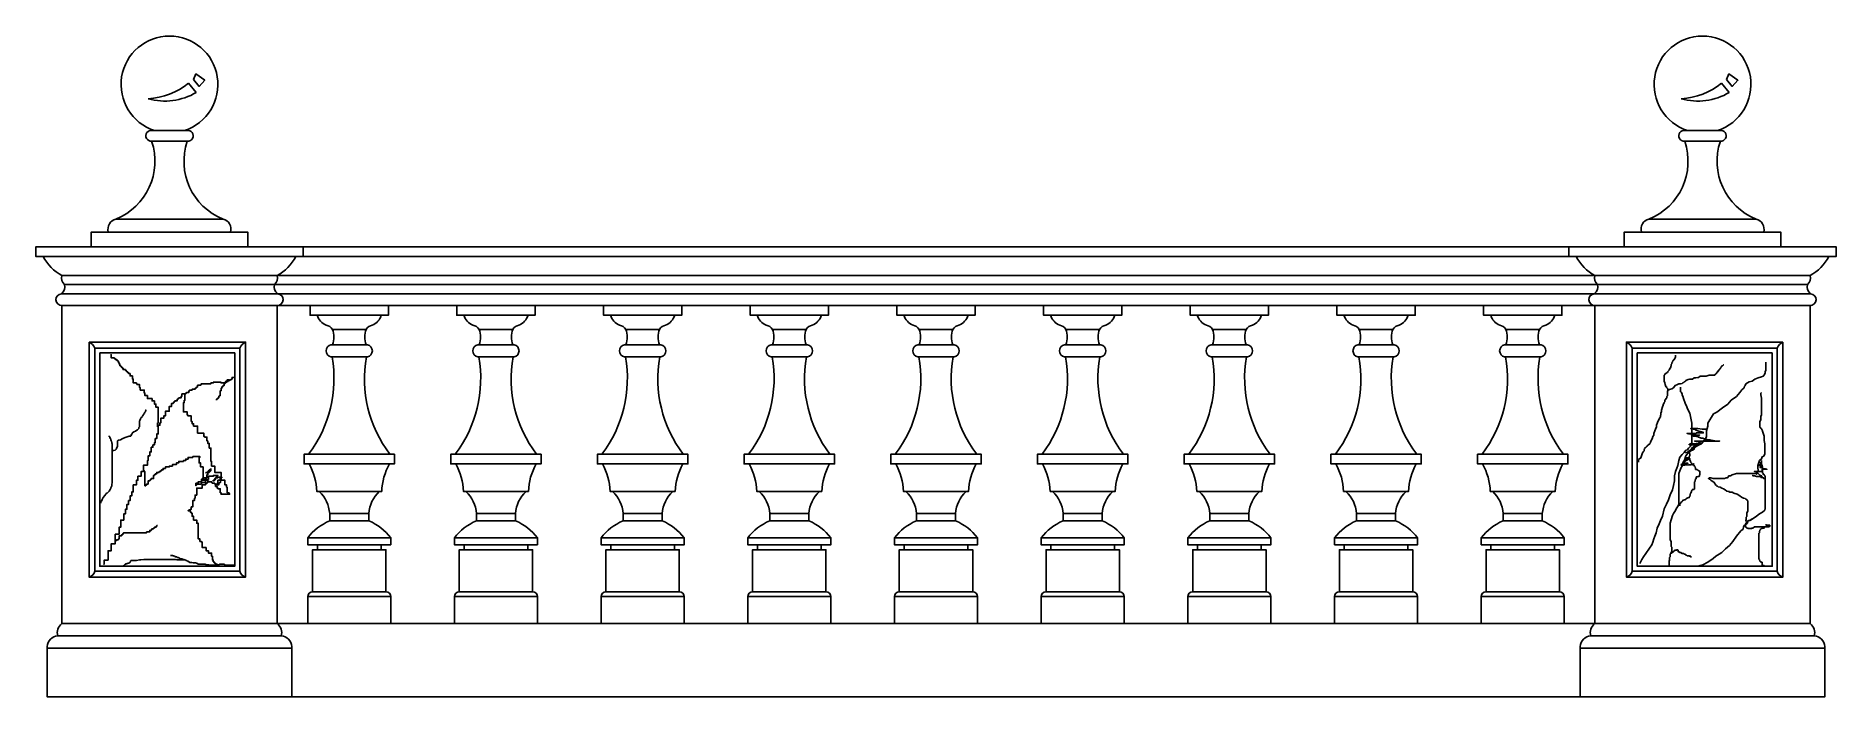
# Model space of a CAD drawing. Header units: metres. Extents: x 442 to 4124, y 2841 to 4192.
import ezdxf

# ---------------------------------------------------------------- set-up
doc = ezdxf.new("R2010")
doc.units = ezdxf.units.M
for name, color, linetype in [('2', 2, 'Continuous'), ('3', 3, 'Continuous'), ('4', 4, 'Continuous'), ('7', 7, 'Continuous'), ('BH', 3, 'Continuous')]:
    doc.layers.add(name, color=color, linetype=linetype)

msp = doc.modelspace()

# ---------------------------------------------------------------- linework, layer by layer
at = {"layer": '2'}
msp.add_line((465.19, 2841.35), (4100.53, 2841.35), dxfattribs=at)
at = {"layer": '3'}
for p, q in [((678.71, 3977.21), (710.05, 3977.22)), ((751.57, 3977.22), (710.05, 3977.22)), ((3814.15, 3977.22), (3855.67, 3977.22)), ((3887.02, 3977.21), (3855.67, 3977.22)), ((824.78, 3818.17), (605.62, 3818.17)), ((3740.94, 3818.17), (3960.1, 3818.17)), ((500.8, 3684.48), (929.94, 3684.48)), ((929.94, 3684.48), (3635.78, 3684.48)), ((4064.92, 3684.48), (3635.78, 3684.48)), ((1048.48, 3592.65), (1117.24, 3592.65)), ((1348.48, 3592.65), (1417.24, 3592.65)), ((1648.48, 3592.65), (1717.24, 3592.65)), ((1948.48, 3592.65), (2017.24, 3592.65)), ((2248.48, 3592.65), (2317.24, 3592.65)), ((2548.48, 3592.65), (2617.24, 3592.65)), ((2848.48, 3592.65), (2917.24, 3592.65)), ((3148.48, 3592.65), (3217.24, 3592.65)), ((3448.48, 3592.65), (3517.24, 3592.65)), ((1021.37, 3261.35), (1144.35, 3261.35)), ((1321.37, 3261.35), (1444.35, 3261.35)), ((1621.37, 3261.35), (1744.35, 3261.35)), ((1921.37, 3261.35), (2044.35, 3261.35)), ((2221.37, 3261.35), (2344.35, 3261.35)), ((2521.37, 3261.35), (2644.35, 3261.35)), ((2821.37, 3261.35), (2944.35, 3261.35)), ((3121.37, 3261.35), (3244.35, 3261.35)), ((3421.37, 3261.35), (3544.35, 3261.35)), ((1042.86, 3216.35), (1122.86, 3216.35)), ((1342.86, 3216.35), (1422.86, 3216.35)), ((1642.86, 3216.35), (1722.86, 3216.35)), ((1942.86, 3216.35), (2022.86, 3216.35)), ((2242.86, 3216.35), (2322.86, 3216.35)), ((2542.86, 3216.35), (2622.86, 3216.35)), ((2842.86, 3216.35), (2922.86, 3216.35)), ((3142.86, 3216.35), (3222.86, 3216.35)), ((3442.86, 3216.35), (3522.86, 3216.35)), ((997.86, 3166.35), (1167.86, 3166.35)), ((1042.86, 3201.35), (1122.86, 3201.35)), ((1297.86, 3166.35), (1467.86, 3166.35)), ((1342.86, 3201.35), (1422.86, 3201.35)), ((1597.86, 3166.35), (1767.86, 3166.35)), ((1642.86, 3201.35), (1722.86, 3201.35)), ((1897.86, 3166.35), (2067.86, 3166.35)), ((1942.86, 3201.35), (2022.86, 3201.35)), ((2197.86, 3166.35), (2367.86, 3166.35)), ((2242.86, 3201.35), (2322.86, 3201.35)), ((2497.86, 3166.35), (2667.86, 3166.35)), ((2542.86, 3201.35), (2622.86, 3201.35)), ((2797.86, 3166.35), (2967.86, 3166.35)), ((2842.86, 3201.35), (2922.86, 3201.35)), ((3097.86, 3166.35), (3267.86, 3166.35)), ((3142.86, 3201.35), (3222.86, 3201.35)), ((3397.86, 3166.35), (3567.86, 3166.35)), ((3442.86, 3201.35), (3522.86, 3201.35)), ((1017.86, 3152.35), (1147.86, 3152.35)), ((1017.86, 3142.35), (1147.86, 3142.35)), ((1317.86, 3152.35), (1447.86, 3152.35)), ((1317.86, 3142.35), (1447.86, 3142.35)), ((1617.86, 3152.35), (1747.86, 3152.35)), ((1617.86, 3142.35), (1747.86, 3142.35)), ((1917.86, 3152.35), (2047.86, 3152.35)), ((1917.86, 3142.35), (2047.86, 3142.35)), ((2217.86, 3152.35), (2347.86, 3152.35)), ((2217.86, 3142.35), (2347.86, 3142.35)), ((2517.86, 3152.35), (2647.86, 3152.35)), ((2517.86, 3142.35), (2647.86, 3142.35)), ((2817.86, 3152.35), (2947.86, 3152.35)), ((2817.86, 3142.35), (2947.86, 3142.35)), ((3117.86, 3152.35), (3247.86, 3152.35)), ((3117.86, 3142.35), (3247.86, 3142.35)), ((3417.86, 3152.35), (3547.86, 3152.35)), ((3417.86, 3142.35), (3547.86, 3142.35)), ((1007.86, 3056.35), (1157.86, 3056.35)), ((1307.86, 3056.35), (1457.86, 3056.35)), ((1607.86, 3056.35), (1757.86, 3056.35)), ((1907.86, 3056.35), (2057.86, 3056.35)), ((2207.86, 3056.35), (2357.86, 3056.35)), ((2507.86, 3056.35), (2657.86, 3056.35)), ((2807.86, 3056.35), (2957.86, 3056.35)), ((3107.86, 3056.35), (3257.86, 3056.35)), ((3407.86, 3056.35), (3557.86, 3056.35)), ((486.63, 2966.33), (745.68, 2966.33)), ((943.87, 2966.33), (684.82, 2966.33)), ((3621.85, 2966.33), (3880.9, 2966.33)), ((4079.09, 2966.33), (3820.04, 2966.33))]:
    msp.add_line(p, q, dxfattribs=at)
for points in [[(562.75, 3554.49), (858.86, 3554.49), (858.86, 3098.49), (562.75, 3098.49)], [(572.75, 3544.49), (848.86, 3544.49), (848.86, 3108.49), (572.75, 3108.49)], [(4002.97, 3554.49), (3706.86, 3554.49), (3706.86, 3098.49), (4002.97, 3098.49)], [(3992.97, 3544.49), (3716.86, 3544.49), (3716.86, 3108.49), (3992.97, 3108.49)]]:
    msp.add_lwpolyline(points, close=True, dxfattribs=at)
for points in [[(690.79, 3393.36), (690.79, 3401.37), (692.39, 3401.37), (692.39, 3433.42), (687.58, 3433.42), (687.58, 3439.83), (684.37, 3439.83), (684.37, 3446.24), (679.56, 3446.24), (679.56, 3451.05), (669.94, 3451.05), (669.94, 3457.45), (665.13, 3457.45), (665.13, 3462.26), (663.53, 3462.26), (663.53, 3468.67), (655.51, 3468.67), (655.51, 3473.48), (653.91, 3473.48), (653.91, 3479.89), (649.1, 3479.89), (649.1, 3481.49), (647.5, 3481.49), (647.5, 3483.09), (641.08, 3483.09), (641.08, 3491.1), (639.48, 3491.1), (639.48, 3497.51), (634.67, 3497.51), (634.67, 3502.32), (631.46, 3502.32), (631.46, 3503.92), (629.86, 3503.92), (629.86, 3505.52), (628.26, 3505.52), (628.26, 3507.13), (626.65, 3507.13), (626.65, 3508.73), (625.05, 3508.73), (625.05, 3510.33), (620.24, 3510.33), (620.24, 3513.54), (618.64, 3513.54), (618.64, 3515.14), (617.04, 3515.14), (617.04, 3516.74), (615.43, 3516.74), (615.43, 3518.34), (613.83, 3518.34), (613.83, 3521.55), (612.23, 3521.55), (612.23, 3524.75), (610.62, 3524.75), (610.62, 3527.96), (609.02, 3527.96), (609.02, 3529.56), (607.42, 3529.56), (607.42, 3531.16), (604.21, 3531.16), (604.21, 3532.76), (602.61, 3532.76), (602.61, 3534.37), (596.19, 3534.37), (596.19, 3540.77), (594.59, 3540.77)], [(580.16, 3112.96), (581.76, 3112.96), (581.76, 3120.97), (589.78, 3120.97), (589.78, 3140.2), (596.19, 3140.2), (596.19, 3154.62), (604.21, 3154.62), (604.21, 3173.85), (612.23, 3173.85), (612.23, 3188.27), (615.43, 3188.27), (615.43, 3202.69), (621.84, 3202.69), (621.84, 3215.51), (625.05, 3215.51), (625.05, 3225.12), (628.26, 3225.12), (628.26, 3234.73), (631.46, 3234.73), (631.46, 3242.75), (634.67, 3242.75), (634.67, 3252.36), (637.88, 3252.36), (637.88, 3260.37), (641.08, 3260.37), (641.08, 3274.79), (647.5, 3274.79), (647.5, 3284.41), (650.7, 3284.41), (650.7, 3292.42), (657.12, 3292.42), (657.12, 3302.03), (661.93, 3302.03), (661.93, 3314.85), (669.94, 3314.85), (669.94, 3324.46), (671.55, 3324.46), (671.55, 3334.08), (674.75, 3334.08), (674.75, 3342.09), (677.96, 3342.09), (677.96, 3351.7), (681.17, 3351.7), (681.17, 3356.51), (684.37, 3356.51), (684.37, 3361.32), (685.98, 3361.32), (685.98, 3369.33), (689.18, 3369.33), (689.18, 3378.94), (692.39, 3378.94), (692.39, 3396.57), (695.6, 3396.57), (695.6, 3401.37), (697.2, 3401.37), (697.2, 3410.99), (703.61, 3410.99), (703.61, 3415.79), (706.82, 3415.79), (706.82, 3425.41), (714.84, 3425.41), (714.84, 3435.02), (719.65, 3435.02), (719.65, 3441.43), (722.85, 3441.43), (722.85, 3443.03), (724.46, 3443.03), (724.46, 3444.64), (726.06, 3444.64), (726.06, 3446.24), (730.87, 3446.24), (730.87, 3449.44), (732.47, 3449.44), (732.47, 3451.05), (734.07, 3451.05), (734.07, 3452.65), (738.88, 3452.65), (738.88, 3455.85), (740.49, 3455.85), (740.49, 3460.66), (748.5, 3460.66), (748.5, 3462.26), (750.11, 3462.26), (750.11, 3463.86), (754.92, 3463.86), (754.92, 3467.07), (756.52, 3467.07), (756.52, 3468.67), (761.33, 3468.67), (761.33, 3470.27), (767.74, 3470.27), (767.74, 3471.88), (769.35, 3471.88), (769.35, 3473.48), (770.95, 3473.48), (770.95, 3475.08), (772.55, 3475.08), (772.55, 3478.28), (778.97, 3478.28), (778.97, 3479.89), (780.57, 3479.89), (780.57, 3481.49), (799.81, 3481.49), (799.81, 3483.09), (804.62, 3483.09), (804.62, 3484.69), (820.65, 3484.69), (820.65, 3483.09), (830.27, 3483.09), (830.27, 3484.69), (831.88, 3484.69), (831.88, 3486.3), (835.08, 3486.3), (835.08, 3487.9), (838.29, 3487.9), (838.29, 3489.5), (841.49, 3489.5), (841.49, 3491.1), (843.1, 3491.1), (843.1, 3494.31), (846.3, 3494.31), (846.3, 3495.91)], [(746.9, 3462.26), (746.9, 3447.84), (745.3, 3447.84), (745.3, 3443.03), (743.69, 3443.03), (743.69, 3423.81), (751.71, 3423.81), (751.71, 3417.4), (753.31, 3417.4), (753.31, 3415.79), (759.73, 3415.79), (759.73, 3404.58), (761.33, 3404.58), (761.33, 3399.77), (764.54, 3399.77), (764.54, 3394.96), (772.55, 3394.96), (772.55, 3380.54), (785.38, 3380.54), (785.38, 3374.13), (786.98, 3374.13), (786.98, 3372.53), (791.79, 3372.53), (791.79, 3364.52), (793.4, 3364.52), (793.4, 3359.71), (796.6, 3359.71), (796.6, 3350.1), (799.81, 3350.1), (799.81, 3322.86), (801.41, 3322.86), (801.41, 3313.25), (807.83, 3313.25), (807.83, 3300.43), (820.65, 3300.43), (820.65, 3284.41), (828.67, 3284.41), (828.67, 3274.79), (831.88, 3274.79), (831.88, 3269.98), (833.48, 3269.98), (833.48, 3258.77), (836.68, 3258.77), (836.68, 3257.17), (838.29, 3257.17), (838.29, 3255.56), (820.65, 3255.56), (820.65, 3258.77), (819.05, 3258.77), (819.05, 3266.78), (814.24, 3266.78), (814.24, 3268.38), (812.64, 3268.38), (812.64, 3271.59), (809.43, 3271.59), (809.43, 3276.39), (807.83, 3276.39), (807.83, 3278), (803.02, 3278), (803.02, 3279.6), (801.41, 3279.6), (801.41, 3281.2), (795, 3281.2), (795, 3282.8), (793.4, 3282.8), (793.4, 3284.41), (780.57, 3284.41), (780.57, 3286.01), (782.17, 3286.01), (782.17, 3287.61), (783.78, 3287.61), (783.78, 3311.64), (778.97, 3311.64), (778.97, 3319.66), (775.76, 3319.66), (775.76, 3330.87), (777.36, 3330.87), (777.36, 3332.47), (762.93, 3332.47), (762.93, 3330.87), (753.31, 3330.87), (753.31, 3327.67), (748.5, 3327.67), (748.5, 3324.46), (743.69, 3324.46), (743.69, 3322.86), (734.07, 3322.86), (734.07, 3319.66), (729.26, 3319.66), (729.26, 3316.45), (721.25, 3316.45), (721.25, 3313.25), (714.84, 3313.25), (714.84, 3311.64), (706.82, 3311.64), (706.82, 3308.44), (702.01, 3308.44), (702.01, 3305.24), (698.8, 3305.24), (698.8, 3303.63), (697.2, 3303.63), (697.2, 3302.03), (693.99, 3302.03), (693.99, 3300.43), (689.18, 3300.43), (689.18, 3297.22), (685.98, 3297.22), (685.98, 3295.62), (684.37, 3295.62), (684.37, 3294.02), (682.77, 3294.02), (682.77, 3287.61), (677.96, 3287.61), (677.96, 3286.01), (676.36, 3286.01), (676.36, 3284.41), (674.75, 3284.41), (674.75, 3282.8), (671.55, 3282.8), (671.55, 3276.39), (668.34, 3276.39), (668.34, 3274.79), (666.74, 3274.79), (666.74, 3273.19), (665.13, 3273.19), (665.13, 3302.03), (663.53, 3302.03), (663.53, 3303.63), (661.93, 3303.63), (661.93, 3313.25), (663.53, 3313.25)], [(835.08, 3491.1), (835.08, 3489.5), (833.48, 3489.5), (833.48, 3487.9), (831.88, 3487.9), (831.88, 3486.3), (830.27, 3486.3), (830.27, 3484.69), (828.67, 3484.69), (828.67, 3481.49), (827.07, 3481.49), (827.07, 3478.28), (825.46, 3478.28), (825.46, 3476.68), (823.86, 3476.68), (823.86, 3475.08), (822.26, 3475.08), (822.26, 3471.88), (820.65, 3471.88), (820.65, 3467.07), (819.05, 3467.07), (819.05, 3457.45), (817.45, 3457.45), (817.45, 3455.85), (815.84, 3455.85), (815.84, 3452.65), (814.24, 3452.65), (814.24, 3451.05), (812.64, 3451.05), (812.64, 3449.44), (811.03, 3449.44), (811.03, 3447.84)], [(599.1, 3343.86), (600.11, 3344.87), (604.16, 3345.88), (605.17, 3346.89), (606.18, 3347.9), (607.19, 3348.91), (607.19, 3349.92), (609.21, 3352.95), (609.21, 3365.08), (610.22, 3366.09), (612.24, 3366.09), (615.28, 3367.1), (618.31, 3369.12), (621.34, 3370.13), (626.4, 3372.15), (632.47, 3374.17), (635.5, 3374.17), (635.5, 3375.18), (636.51, 3375.18), (636.51, 3377.21), (637.52, 3377.21), (638.53, 3378.22), (639.54, 3381.25), (642.58, 3383.27), (645.61, 3384.28), (646.62, 3385.29), (649.65, 3387.31), (651.68, 3389.33), (652.69, 3390.34), (652.69, 3392.36), (653.7, 3393.37), (653.7, 3405.5), (654.71, 3406.51), (655.72, 3409.54), (656.73, 3410.55), (656.73, 3411.56), (659.76, 3414.59), (659.76, 3415.6), (660.78, 3416.61), (662.8, 3419.64), (662.8, 3420.65), (663.81, 3421.66), (664.82, 3422.67), (664.82, 3423.68), (665.83, 3424.7), (665.83, 3425.71), (666.84, 3425.71), (666.84, 3427.73), (667.85, 3427.73)], [(574.84, 3237.77), (574.84, 3240.8), (575.85, 3241.81), (577.87, 3244.84), (578.88, 3247.87), (579.89, 3248.88), (582.92, 3252.92), (584.95, 3255.95), (585.96, 3256.96), (586.97, 3257.97), (587.98, 3257.97), (588.99, 3258.98), (590, 3260), (591.01, 3261.01), (592.02, 3262.02), (594.05, 3265.05), (595.06, 3268.08), (595.06, 3269.09), (597.08, 3273.13), (597.08, 3276.16), (598.09, 3279.19), (598.09, 3359.02), (597.08, 3360.03), (597.08, 3363.06), (596.07, 3364.07), (596.07, 3366.09), (595.06, 3366.09), (595.06, 3369.12), (594.05, 3369.12), (594.05, 3371.14), (593.04, 3371.14), (593.04, 3373.16), (592.02, 3373.16), (592.02, 3374.17), (591.01, 3374.17)], [(793.4, 3282.8), (793.4, 3279.6), (791.79, 3279.6), (791.79, 3278), (790.19, 3278), (790.19, 3276.39), (788.59, 3276.39), (788.59, 3274.79), (782.17, 3274.79), (782.17, 3268.38), (770.95, 3268.38), (770.95, 3253.96), (767.74, 3253.96), (767.74, 3247.55), (766.14, 3247.55), (766.14, 3242.75), (762.93, 3242.75), (762.93, 3229.93), (759.73, 3229.93), (759.73, 3225.12), (758.12, 3225.12), (758.12, 3223.52), (756.52, 3223.52), (756.52, 3221.92), (753.31, 3221.92), (754.92, 3221.92), (754.92, 3223.52), (756.52, 3223.52), (756.52, 3221.92), (758.12, 3221.92), (758.12, 3218.71), (759.73, 3218.71), (759.73, 3217.11), (761.33, 3217.11), (761.33, 3210.7), (764.54, 3210.7), (764.54, 3202.69), (770.95, 3202.69), (770.95, 3196.28), (774.16, 3196.28), (774.16, 3164.23), (777.36, 3164.23), (777.36, 3159.43), (780.57, 3159.43), (780.57, 3157.82), (782.17, 3157.82), (782.17, 3146.61), (790.19, 3146.61), (790.19, 3140.2), (795, 3140.2), (795, 3135.39), (801.41, 3135.39), (801.41, 3128.98), (803.02, 3128.98), (803.02, 3120.97), (804.62, 3120.97), (804.62, 3117.77), (806.22, 3117.77), (806.22, 3116.16), (807.83, 3116.16), (807.83, 3114.56), (809.43, 3114.56), (809.43, 3112.96), (812.64, 3112.96), (812.64, 3111.36)], [(820.65, 3281.2), (819.05, 3281.2), (819.05, 3279.6), (817.45, 3279.6), (817.45, 3278), (815.84, 3278), (815.84, 3274.79), (812.64, 3274.79), (812.64, 3278), (814.24, 3278), (814.24, 3284.41), (819.05, 3284.41), (819.05, 3289.21), (822.26, 3289.21), (822.26, 3290.81), (814.24, 3290.81), (814.24, 3289.21), (809.43, 3289.21), (809.43, 3286.01), (807.83, 3286.01), (807.83, 3284.41), (806.22, 3284.41), (806.22, 3282.8), (804.62, 3282.8), (804.62, 3284.41), (807.83, 3284.41), (807.83, 3287.61), (809.43, 3287.61), (809.43, 3289.21), (811.03, 3289.21), (811.03, 3292.42), (812.64, 3292.42), (812.64, 3294.02), (814.24, 3294.02), (804.62, 3294.02), (804.62, 3292.42), (795, 3292.42), (795, 3286.01), (788.59, 3286.01), (788.59, 3279.6), (780.57, 3279.6), (780.57, 3276.39), (770.95, 3276.39), (770.95, 3274.79), (769.35, 3274.79), (769.35, 3273.19), (769.35, 3278), (774.16, 3278), (774.16, 3281.2), (780.57, 3281.2), (780.57, 3286.01), (785.38, 3286.01), (785.38, 3289.21), (791.79, 3289.21), (791.79, 3295.62), (793.4, 3295.62), (793.4, 3298.83), (795, 3298.83), (795, 3300.43), (796.6, 3300.43), (796.6, 3302.03), (798.21, 3302.03), (798.21, 3303.63), (799.81, 3303.63), (799.81, 3306.84), (798.21, 3306.84), (798.21, 3305.24), (796.6, 3305.24), (796.6, 3303.63), (795, 3303.63), (795, 3302.03), (793.4, 3302.03), (793.4, 3300.43), (790.19, 3300.43), (790.19, 3298.83), (790.19, 3300.43), (795, 3300.43), (795, 3303.63), (796.6, 3303.63), (796.6, 3305.24), (798.21, 3305.24), (798.21, 3306.84), (799.81, 3306.84), (799.81, 3308.44)], [(605.81, 3161.03), (607.42, 3161.03), (607.42, 3162.63), (610.62, 3162.63), (610.62, 3164.23), (612.23, 3164.23), (612.23, 3170.64), (617.04, 3170.64), (617.04, 3172.24), (618.64, 3172.24), (618.64, 3173.85), (620.24, 3173.85), (620.24, 3175.45), (621.84, 3175.45), (621.84, 3177.05), (668.34, 3177.05), (668.34, 3178.65), (674.75, 3178.65), (674.75, 3181.86), (677.96, 3181.86), (677.96, 3183.46), (679.56, 3183.46), (679.56, 3185.06), (682.77, 3185.06), (682.77, 3186.66), (684.37, 3186.66), (684.37, 3188.27), (687.58, 3188.27), (687.58, 3189.87), (689.18, 3189.87), (689.18, 3191.47), (690.79, 3191.47)], [(847.82, 3110.45), (829.62, 3110.45), (826.59, 3112.47), (817.49, 3112.47), (817.49, 3111.46), (813.44, 3111.46), (813.44, 3110.45), (796.26, 3110.45), (795.24, 3111.46), (791.2, 3111.46), (788.17, 3112.47), (774.01, 3112.47), (770.98, 3114.49), (769.97, 3114.49), (768.96, 3115.5), (763.9, 3115.5), (760.87, 3116.51), (756.82, 3116.51), (753.79, 3118.53), (752.78, 3118.53), (751.77, 3119.55), (750.76, 3119.55), (749.75, 3120.56), (748.74, 3120.56), (747.73, 3121.57), (745.7, 3121.57), (744.69, 3122.58), (743.68, 3122.58), (740.65, 3123.59), (737.61, 3123.59), (734.58, 3125.61), (733.57, 3126.62), (730.54, 3126.62), (730.54, 3127.63), (727.5, 3127.63), (727.5, 3128.64), (725.48, 3128.64), (724.47, 3129.65), (722.45, 3129.65), (721.44, 3130.66), (717.39, 3130.66)], [(746.71, 3120.56), (746.71, 3121.57), (730.54, 3121.57), (727.5, 3122.58), (662.8, 3122.58), (656.73, 3121.57), (653.7, 3121.57), (647.63, 3120.56), (636.51, 3120.56), (636.51, 3119.55), (635.5, 3119.55), (635.5, 3118.53), (634.49, 3117.52), (634.49, 3116.51), (633.48, 3116.51), (633.48, 3115.5), (632.47, 3114.49), (629.43, 3114.49), (628.42, 3113.48), (625.39, 3113.48), (625.39, 3112.47), (624.38, 3112.47), (624.38, 3111.46), (623.37, 3110.45), (622.36, 3110.45), (622.36, 3109.44), (620.33, 3109.44)]]:
    msp.add_lwpolyline(points, dxfattribs=at)
for centre, radius, start, end in [((542.26, 3546.01), 22.18, 22.5, 67.5), ((879.35, 3546.01), 22.18, 112.5, 157.5), ((3686.37, 3546.01), 22.18, 22.5, 67.5), ((4023.46, 3546.01), 22.18, 112.5, 157.5), ((547.67, 3101.57), 15.39, 281.53, 348.47), ((873.94, 3101.57), 15.39, 191.53, 258.47), ((3691.78, 3101.57), 15.39, 281.53, 348.47), ((4018.05, 3101.57), 15.39, 191.53, 258.47)]:
    msp.add_arc(centre, radius, start, end, dxfattribs=at)
at = {"layer": '4'}
for p, q in [((988.5, 3761.49), (3577.22, 3761.49)), ((495.29, 3641.35), (937.67, 3641.35)), ((936.63, 3641.38), (3630.34, 3641.1)), ((4072.72, 3641.35), (3630.34, 3641.35)), ((495.26, 2991.33), (4070.46, 2991.33))]:
    msp.add_line(p, q, dxfattribs=at)
for points in [[(935.38, 2991.35), (935.38, 3641.35, 0.98), (936.55, 3665.35, -0.31), (929.94, 3684.48, 0.34), (935.47, 3702.48, 0.15), (973.51, 3741.49), (988.5, 3741.49), (988.5, 3761.49), (616.26, 3761.49), (442.22, 3761.49), (442.22, 3741.49), (457.21, 3741.49, 0.15), (495.25, 3702.48, 0.34), (500.78, 3684.48, -0.31), (494.17, 3665.35, 0.97), (495.29, 3641.35), (495.29, 2991.35, 0.32), (486.63, 2966.33, 0.37), (465.19, 2944.65), (465.19, 2841.35), (965.31, 2841.35), (965.31, 2944.65, 0.37), (943.87, 2966.33, 0.32)], [(3630.34, 2991.35), (3630.34, 3641.35, -0.98), (3629.17, 3665.35, 0.31), (3635.78, 3684.48, -0.34), (3630.25, 3702.48, -0.15), (3592.21, 3741.49), (3577.22, 3741.49), (3577.22, 3761.49), (3949.46, 3761.49), (4123.5, 3761.49), (4123.5, 3741.49), (4108.51, 3741.49, -0.15), (4070.47, 3702.48, -0.34), (4064.94, 3684.48, 0.31), (4071.55, 3665.35, -0.97), (4070.43, 3641.35), (4070.43, 2991.35, -0.32), (4079.09, 2966.33, -0.37), (4100.53, 2944.65), (4100.53, 2841.35), (3600.42, 2841.35), (3600.42, 2944.65, -0.37), (3621.85, 2966.33, -0.32)]]:
    msp.add_lwpolyline(points, format="xyb", close=True, dxfattribs=at)
at = {"layer": '7'}
for p, q in [((442.22, 3741.49), (988.33, 3741.49)), ((988.5, 3741.49), (3577.39, 3741.49)), ((4123.5, 3741.49), (3577.39, 3741.49)), ((495.25, 3702.48), (857.99, 3702.48)), ((935.47, 3702.48), (572.73, 3702.48)), ((935.47, 3702.48), (3630.25, 3702.48)), ((3630.25, 3702.48), (3992.99, 3702.48)), ((4070.47, 3702.48), (3707.73, 3702.48)), ((494.17, 3665.35), (936.55, 3665.35)), ((936.55, 3665.35), (3629.17, 3665.35)), ((4071.55, 3665.35), (3629.17, 3665.35)), ((1017.27, 3621.34), (1148.45, 3621.34)), ((1317.27, 3621.34), (1448.45, 3621.34)), ((1617.27, 3621.34), (1748.45, 3621.34)), ((1917.27, 3621.34), (2048.45, 3621.34)), ((2217.27, 3621.34), (2348.45, 3621.34)), ((2517.27, 3621.34), (2648.45, 3621.34)), ((2817.27, 3621.34), (2948.45, 3621.34)), ((3117.27, 3621.34), (3248.45, 3621.34)), ((3417.27, 3621.34), (3548.45, 3621.34)), ((1047.75, 3536.34), (1117.97, 3536.34)), ((1048.42, 3561.34), (1120.2, 3561.34)), ((1347.75, 3536.34), (1417.97, 3536.34)), ((1348.42, 3561.34), (1420.2, 3561.34)), ((1647.75, 3536.34), (1717.97, 3536.34)), ((1648.42, 3561.34), (1720.2, 3561.34)), ((1947.75, 3536.34), (2017.97, 3536.34)), ((1948.42, 3561.34), (2020.2, 3561.34)), ((2247.75, 3536.34), (2317.97, 3536.34)), ((2248.42, 3561.34), (2320.2, 3561.34)), ((2547.75, 3536.34), (2617.97, 3536.34)), ((2548.42, 3561.34), (2620.2, 3561.34)), ((2847.75, 3536.34), (2917.97, 3536.34)), ((2848.42, 3561.34), (2920.2, 3561.34)), ((3147.75, 3536.34), (3217.97, 3536.34)), ((3148.42, 3561.34), (3220.2, 3561.34)), ((3447.75, 3536.34), (3517.97, 3536.34)), ((3448.42, 3561.34), (3520.2, 3561.34)), ((999.68, 3337.55), (1166.04, 3337.55)), ((1000.59, 3317.55), (1165.13, 3317.55)), ((1299.68, 3337.55), (1466.04, 3337.55)), ((1300.59, 3317.55), (1465.13, 3317.55)), ((1599.68, 3337.55), (1766.04, 3337.55)), ((1600.59, 3317.55), (1765.13, 3317.55)), ((1899.68, 3337.55), (2066.04, 3337.55)), ((1900.59, 3317.55), (2065.13, 3317.55)), ((2199.68, 3337.55), (2366.04, 3337.55)), ((2200.59, 3317.55), (2365.13, 3317.55)), ((2499.68, 3337.55), (2666.04, 3337.55)), ((2500.59, 3317.55), (2665.13, 3317.55)), ((2799.68, 3337.55), (2966.04, 3337.55)), ((2800.59, 3317.55), (2965.13, 3317.55)), ((3099.68, 3337.55), (3266.04, 3337.55)), ((3100.59, 3317.55), (3265.13, 3317.55)), ((3399.68, 3337.55), (3566.04, 3337.55)), ((3400.59, 3317.55), (3565.13, 3317.55)), ((997.86, 3046.35), (1167.86, 3046.35)), ((1297.86, 3046.35), (1467.86, 3046.35)), ((1597.86, 3046.35), (1767.86, 3046.35)), ((1897.86, 3046.35), (2067.86, 3046.35)), ((2197.86, 3046.35), (2367.86, 3046.35)), ((2497.86, 3046.35), (2667.86, 3046.35)), ((2797.86, 3046.35), (2967.86, 3046.35)), ((3097.86, 3046.35), (3267.86, 3046.35)), ((3397.86, 3046.35), (3567.86, 3046.35)), ((465.19, 2941.35), (965.19, 2941.35)), ((4100.53, 2941.35), (3600.53, 2941.35))]:
    msp.add_line(p, q, dxfattribs=at)
for points in [[(590.1, 3791.49, -0.41), (605.62, 3818.17, 0.4), (678.71, 3977.21, -1.15), (680.18, 3999.01), (750.22, 3999.03, -1.17), (751.7, 3977.21, 0.4), (824.78, 3818.17, -0.41), (840.31, 3791.49)], [(3975.62, 3791.49, 0.41), (3960.1, 3818.17, -0.4), (3887.02, 3977.21, 1.15), (3885.54, 3999.01), (3815.5, 3999.03, 1.17), (3814.02, 3977.21, -0.4), (3740.94, 3818.17, 0.41), (3725.42, 3791.49)]]:
    msp.add_lwpolyline(points, format="xyb", dxfattribs=at)
for points in [[(875.42, 3761.49), (875.42, 3791.49), (555.31, 3791.49), (555.31, 3761.49)], [(3690.3, 3761.49), (3690.3, 3791.49), (4010.42, 3791.49), (4010.42, 3761.49)]]:
    msp.add_lwpolyline(points, dxfattribs=at)
for points in [[(1082.86, 3641.35), (1002.86, 3641.35), (1002.86, 3621.34), (1017.27, 3621.34, 0.23), (1035.85, 3601.22, -0.2), (1048.48, 3592.65, -0.18), (1048.42, 3561.34), (1045.52, 3561.34, 0.79), (1045.52, 3536.34), (1047.75, 3536.34, -0.21), (999.68, 3337.55), (990.36, 3337.55), (990.36, 3317.55), (1000.59, 3317.55, -0.12), (1016.37, 3261.35), (1021.37, 3261.35, -0.19), (1042.86, 3216.35), (1042.86, 3201.35, 0.13), (997.86, 3166.35), (997.86, 3152.35), (1017.86, 3152.35), (1017.86, 3142.35), (1007.86, 3142.35), (1007.86, 3056.35, 0.41), (997.86, 3046.35), (997.86, 2991.33), (1082.86, 2991.35), (1167.86, 2991.33), (1167.86, 3046.35, 0.41), (1157.86, 3056.35), (1157.86, 3142.35), (1147.86, 3142.35), (1147.86, 3152.35), (1167.86, 3152.35), (1167.86, 3166.35, 0.13), (1122.86, 3201.35), (1122.86, 3216.35, -0.19), (1144.35, 3261.35), (1149.35, 3261.35, -0.12), (1165.13, 3317.55), (1175.36, 3317.55), (1175.36, 3337.55), (1166.04, 3337.55, -0.21), (1117.97, 3536.34), (1120.2, 3536.34, 0.79), (1120.2, 3561.34), (1117.31, 3561.34, -0.18), (1117.24, 3592.65, -0.2), (1129.87, 3601.22, 0.23), (1148.45, 3621.34), (1162.86, 3621.34), (1162.86, 3641.35)], [(1382.86, 3641.35), (1302.86, 3641.35), (1302.86, 3621.34), (1317.27, 3621.34, 0.23), (1335.85, 3601.22, -0.2), (1348.48, 3592.65, -0.18), (1348.42, 3561.34), (1345.52, 3561.34, 0.79), (1345.52, 3536.34), (1347.75, 3536.34, -0.21), (1299.68, 3337.55), (1290.36, 3337.55), (1290.36, 3317.55), (1300.59, 3317.55, -0.12), (1316.37, 3261.35), (1321.37, 3261.35, -0.19), (1342.86, 3216.35), (1342.86, 3201.35, 0.13), (1297.86, 3166.35), (1297.86, 3152.35), (1317.86, 3152.35), (1317.86, 3142.35), (1307.86, 3142.35), (1307.86, 3056.35, 0.41), (1297.86, 3046.35), (1297.86, 2991.33), (1382.86, 2991.35), (1467.86, 2991.33), (1467.86, 3046.35, 0.41), (1457.86, 3056.35), (1457.86, 3142.35), (1447.86, 3142.35), (1447.86, 3152.35), (1467.86, 3152.35), (1467.86, 3166.35, 0.13), (1422.86, 3201.35), (1422.86, 3216.35, -0.19), (1444.35, 3261.35), (1449.35, 3261.35, -0.12), (1465.13, 3317.55), (1475.36, 3317.55), (1475.36, 3337.55), (1466.04, 3337.55, -0.21), (1417.97, 3536.34), (1420.2, 3536.34, 0.79), (1420.2, 3561.34), (1417.31, 3561.34, -0.18), (1417.24, 3592.65, -0.2), (1429.87, 3601.22, 0.23), (1448.45, 3621.34), (1462.86, 3621.34), (1462.86, 3641.35)], [(1682.86, 3641.35), (1602.86, 3641.35), (1602.86, 3621.34), (1617.27, 3621.34, 0.23), (1635.85, 3601.22, -0.2), (1648.48, 3592.65, -0.18), (1648.42, 3561.34), (1645.52, 3561.34, 0.79), (1645.52, 3536.34), (1647.75, 3536.34, -0.21), (1599.68, 3337.55), (1590.36, 3337.55), (1590.36, 3317.55), (1600.59, 3317.55, -0.12), (1616.37, 3261.35), (1621.37, 3261.35, -0.19), (1642.86, 3216.35), (1642.86, 3201.35, 0.13), (1597.86, 3166.35), (1597.86, 3152.35), (1617.86, 3152.35), (1617.86, 3142.35), (1607.86, 3142.35), (1607.86, 3056.35, 0.41), (1597.86, 3046.35), (1597.86, 2991.33), (1682.86, 2991.35), (1767.86, 2991.33), (1767.86, 3046.35, 0.41), (1757.86, 3056.35), (1757.86, 3142.35), (1747.86, 3142.35), (1747.86, 3152.35), (1767.86, 3152.35), (1767.86, 3166.35, 0.13), (1722.86, 3201.35), (1722.86, 3216.35, -0.19), (1744.35, 3261.35), (1749.35, 3261.35, -0.12), (1765.13, 3317.55), (1775.36, 3317.55), (1775.36, 3337.55), (1766.04, 3337.55, -0.21), (1717.97, 3536.34), (1720.2, 3536.34, 0.79), (1720.2, 3561.34), (1717.31, 3561.34, -0.18), (1717.24, 3592.65, -0.2), (1729.87, 3601.22, 0.23), (1748.45, 3621.34), (1762.86, 3621.34), (1762.86, 3641.35)], [(1982.86, 3641.35), (1902.86, 3641.35), (1902.86, 3621.34), (1917.27, 3621.34, 0.23), (1935.85, 3601.22, -0.2), (1948.48, 3592.65, -0.18), (1948.42, 3561.34), (1945.52, 3561.34, 0.79), (1945.52, 3536.34), (1947.75, 3536.34, -0.21), (1899.68, 3337.55), (1890.36, 3337.55), (1890.36, 3317.55), (1900.59, 3317.55, -0.12), (1916.37, 3261.35), (1921.37, 3261.35, -0.19), (1942.86, 3216.35), (1942.86, 3201.35, 0.13), (1897.86, 3166.35), (1897.86, 3152.35), (1917.86, 3152.35), (1917.86, 3142.35), (1907.86, 3142.35), (1907.86, 3056.35, 0.41), (1897.86, 3046.35), (1897.86, 2991.33), (1982.86, 2991.35), (2067.86, 2991.33), (2067.86, 3046.35, 0.41), (2057.86, 3056.35), (2057.86, 3142.35), (2047.86, 3142.35), (2047.86, 3152.35), (2067.86, 3152.35), (2067.86, 3166.35, 0.13), (2022.86, 3201.35), (2022.86, 3216.35, -0.19), (2044.35, 3261.35), (2049.35, 3261.35, -0.12), (2065.13, 3317.55), (2075.36, 3317.55), (2075.36, 3337.55), (2066.04, 3337.55, -0.21), (2017.97, 3536.34), (2020.2, 3536.34, 0.79), (2020.2, 3561.34), (2017.31, 3561.34, -0.18), (2017.24, 3592.65, -0.2), (2029.87, 3601.22, 0.23), (2048.45, 3621.34), (2062.86, 3621.34), (2062.86, 3641.35)], [(2282.86, 3641.35), (2202.86, 3641.35), (2202.86, 3621.34), (2217.27, 3621.34, 0.23), (2235.85, 3601.22, -0.2), (2248.48, 3592.65, -0.18), (2248.42, 3561.34), (2245.52, 3561.34, 0.79), (2245.52, 3536.34), (2247.75, 3536.34, -0.21), (2199.68, 3337.55), (2190.36, 3337.55), (2190.36, 3317.55), (2200.59, 3317.55, -0.12), (2216.37, 3261.35), (2221.37, 3261.35, -0.19), (2242.86, 3216.35), (2242.86, 3201.35, 0.13), (2197.86, 3166.35), (2197.86, 3152.35), (2217.86, 3152.35), (2217.86, 3142.35), (2207.86, 3142.35), (2207.86, 3056.35, 0.41), (2197.86, 3046.35), (2197.86, 2991.33), (2282.86, 2991.35), (2367.86, 2991.33), (2367.86, 3046.35, 0.41), (2357.86, 3056.35), (2357.86, 3142.35), (2347.86, 3142.35), (2347.86, 3152.35), (2367.86, 3152.35), (2367.86, 3166.35, 0.13), (2322.86, 3201.35), (2322.86, 3216.35, -0.19), (2344.35, 3261.35), (2349.35, 3261.35, -0.12), (2365.13, 3317.55), (2375.36, 3317.55), (2375.36, 3337.55), (2366.04, 3337.55, -0.21), (2317.97, 3536.34), (2320.2, 3536.34, 0.79), (2320.2, 3561.34), (2317.31, 3561.34, -0.18), (2317.24, 3592.65, -0.2), (2329.87, 3601.22, 0.23), (2348.45, 3621.34), (2362.86, 3621.34), (2362.86, 3641.35)], [(2582.86, 3641.35), (2502.86, 3641.35), (2502.86, 3621.34), (2517.27, 3621.34, 0.23), (2535.85, 3601.22, -0.2), (2548.48, 3592.65, -0.18), (2548.42, 3561.34), (2545.52, 3561.34, 0.79), (2545.52, 3536.34), (2547.75, 3536.34, -0.21), (2499.68, 3337.55), (2490.36, 3337.55), (2490.36, 3317.55), (2500.59, 3317.55, -0.12), (2516.37, 3261.35), (2521.37, 3261.35, -0.19), (2542.86, 3216.35), (2542.86, 3201.35, 0.13), (2497.86, 3166.35), (2497.86, 3152.35), (2517.86, 3152.35), (2517.86, 3142.35), (2507.86, 3142.35), (2507.86, 3056.35, 0.41), (2497.86, 3046.35), (2497.86, 2991.33), (2582.86, 2991.35), (2667.86, 2991.33), (2667.86, 3046.35, 0.41), (2657.86, 3056.35), (2657.86, 3142.35), (2647.86, 3142.35), (2647.86, 3152.35), (2667.86, 3152.35), (2667.86, 3166.35, 0.13), (2622.86, 3201.35), (2622.86, 3216.35, -0.19), (2644.35, 3261.35), (2649.35, 3261.35, -0.12), (2665.13, 3317.55), (2675.36, 3317.55), (2675.36, 3337.55), (2666.04, 3337.55, -0.21), (2617.97, 3536.34), (2620.2, 3536.34, 0.79), (2620.2, 3561.34), (2617.31, 3561.34, -0.18), (2617.24, 3592.65, -0.2), (2629.87, 3601.22, 0.23), (2648.45, 3621.34), (2662.86, 3621.34), (2662.86, 3641.35)], [(2882.86, 3641.35), (2802.86, 3641.35), (2802.86, 3621.34), (2817.27, 3621.34, 0.23), (2835.85, 3601.22, -0.2), (2848.48, 3592.65, -0.18), (2848.42, 3561.34), (2845.52, 3561.34, 0.79), (2845.52, 3536.34), (2847.75, 3536.34, -0.21), (2799.68, 3337.55), (2790.36, 3337.55), (2790.36, 3317.55), (2800.59, 3317.55, -0.12), (2816.37, 3261.35), (2821.37, 3261.35, -0.19), (2842.86, 3216.35), (2842.86, 3201.35, 0.13), (2797.86, 3166.35), (2797.86, 3152.35), (2817.86, 3152.35), (2817.86, 3142.35), (2807.86, 3142.35), (2807.86, 3056.35, 0.41), (2797.86, 3046.35), (2797.86, 2991.33), (2882.86, 2991.35), (2967.86, 2991.33), (2967.86, 3046.35, 0.41), (2957.86, 3056.35), (2957.86, 3142.35), (2947.86, 3142.35), (2947.86, 3152.35), (2967.86, 3152.35), (2967.86, 3166.35, 0.13), (2922.86, 3201.35), (2922.86, 3216.35, -0.19), (2944.35, 3261.35), (2949.35, 3261.35, -0.12), (2965.13, 3317.55), (2975.36, 3317.55), (2975.36, 3337.55), (2966.04, 3337.55, -0.21), (2917.97, 3536.34), (2920.2, 3536.34, 0.79), (2920.2, 3561.34), (2917.31, 3561.34, -0.18), (2917.24, 3592.65, -0.2), (2929.87, 3601.22, 0.23), (2948.45, 3621.34), (2962.86, 3621.34), (2962.86, 3641.35)], [(3182.86, 3641.35), (3102.86, 3641.35), (3102.86, 3621.34), (3117.27, 3621.34, 0.23), (3135.85, 3601.22, -0.2), (3148.48, 3592.65, -0.18), (3148.42, 3561.34), (3145.52, 3561.34, 0.79), (3145.52, 3536.34), (3147.75, 3536.34, -0.21), (3099.68, 3337.55), (3090.36, 3337.55), (3090.36, 3317.55), (3100.59, 3317.55, -0.12), (3116.37, 3261.35), (3121.37, 3261.35, -0.19), (3142.86, 3216.35), (3142.86, 3201.35, 0.13), (3097.86, 3166.35), (3097.86, 3152.35), (3117.86, 3152.35), (3117.86, 3142.35), (3107.86, 3142.35), (3107.86, 3056.35, 0.41), (3097.86, 3046.35), (3097.86, 2991.33), (3182.86, 2991.35), (3267.86, 2991.33), (3267.86, 3046.35, 0.41), (3257.86, 3056.35), (3257.86, 3142.35), (3247.86, 3142.35), (3247.86, 3152.35), (3267.86, 3152.35), (3267.86, 3166.35, 0.13), (3222.86, 3201.35), (3222.86, 3216.35, -0.19), (3244.35, 3261.35), (3249.35, 3261.35, -0.12), (3265.13, 3317.55), (3275.36, 3317.55), (3275.36, 3337.55), (3266.04, 3337.55, -0.21), (3217.97, 3536.34), (3220.2, 3536.34, 0.79), (3220.2, 3561.34), (3217.31, 3561.34, -0.18), (3217.24, 3592.65, -0.2), (3229.87, 3601.22, 0.23), (3248.45, 3621.34), (3262.86, 3621.34), (3262.86, 3641.35)], [(3482.86, 3641.35), (3402.86, 3641.35), (3402.86, 3621.34), (3417.27, 3621.34, 0.23), (3435.85, 3601.22, -0.2), (3448.48, 3592.65, -0.18), (3448.42, 3561.34), (3445.52, 3561.34, 0.79), (3445.52, 3536.34), (3447.75, 3536.34, -0.21), (3399.68, 3337.55), (3390.36, 3337.55), (3390.36, 3317.55), (3400.59, 3317.55, -0.12), (3416.37, 3261.35), (3421.37, 3261.35, -0.19), (3442.86, 3216.35), (3442.86, 3201.35, 0.13), (3397.86, 3166.35), (3397.86, 3152.35), (3417.86, 3152.35), (3417.86, 3142.35), (3407.86, 3142.35), (3407.86, 3056.35, 0.41), (3397.86, 3046.35), (3397.86, 2991.33), (3482.86, 2991.35), (3567.86, 2991.33), (3567.86, 3046.35, 0.41), (3557.86, 3056.35), (3557.86, 3142.35), (3547.86, 3142.35), (3547.86, 3152.35), (3567.86, 3152.35), (3567.86, 3166.35, 0.13), (3522.86, 3201.35), (3522.86, 3216.35, -0.19), (3544.35, 3261.35), (3549.35, 3261.35, -0.12), (3565.13, 3317.55), (3575.36, 3317.55), (3575.36, 3337.55), (3566.04, 3337.55, -0.21), (3517.97, 3536.34), (3520.2, 3536.34, 0.79), (3520.2, 3561.34), (3517.31, 3561.34, -0.18), (3517.24, 3592.65, -0.2), (3529.87, 3601.22, 0.23), (3548.45, 3621.34), (3562.86, 3621.34), (3562.86, 3641.35)]]:
    msp.add_lwpolyline(points, format="xyb", close=True, dxfattribs=at)
for points in [[(550.75, 3566.49), (870.86, 3566.49), (870.86, 3086.49), (550.75, 3086.49)], [(4014.97, 3566.49), (3694.86, 3566.49), (3694.86, 3086.49), (4014.97, 3086.49)]]:
    msp.add_lwpolyline(points, close=True, dxfattribs=at)
for centre in [(715.2, 4093.09), (3850.52, 4093.09)]:
    msp.add_arc(centre, 99.03, 288.01, 251.99, dxfattribs=at)
at = {"layer": 'BH'}
for p, q in [((770.01, 4076.88), (754.33, 4095.98)), ((3905.33, 4076.88), (3889.65, 4095.98))]:
    msp.add_line(p, q, dxfattribs=at)
for points in [[(764.17, 4103.04), (776.1, 4089.3), (787.42, 4101.63), (769.22, 4114.77), (764.17, 4103.04)], [(3899.49, 4103.04), (3911.42, 4089.3), (3922.74, 4101.63), (3904.54, 4114.77), (3899.49, 4103.04)], [(3779.89, 3466.7), (3779.89, 3471.15), (3777.67, 3473.37), (3776.56, 3474.48), (3776.56, 3475.59), (3775.45, 3475.59), (3774.33, 3480.04), (3774.33, 3481.15), (3773.22, 3482.26), (3773.22, 3483.37), (3772.11, 3486.7), (3772.11, 3498.93), (3773.22, 3500.04), (3773.22, 3501.15), (3774.33, 3501.15), (3774.33, 3502.26), (3775.45, 3502.26), (3776.56, 3503.37), (3777.67, 3504.49), (3778.78, 3504.49), (3779.89, 3505.6), (3779.89, 3506.71), (3781.01, 3507.82), (3782.12, 3508.93), (3782.12, 3510.04), (3783.23, 3510.04), (3783.23, 3511.15), (3785.45, 3515.6), (3785.45, 3516.71), (3786.57, 3517.82), (3786.57, 3521.16), (3787.68, 3522.27), (3787.68, 3524.49), (3788.79, 3525.6), (3788.79, 3526.71), (3789.9, 3527.82), (3789.9, 3528.94), (3791.01, 3528.94), (3791.01, 3530.05), (3792.13, 3530.05), (3792.13, 3531.16), (3793.24, 3531.16), (3793.24, 3533.38), (3794.35, 3533.38), (3794.35, 3535.6), (3795.46, 3535.6), (3795.46, 3540.05)], [(3719.85, 3321.12), (3719.85, 3326.67), (3724.29, 3330.01), (3727.63, 3340.01), (3729.85, 3343.34), (3730.97, 3344.45), (3730.97, 3345.57), (3732.08, 3348.9), (3733.19, 3350.01), (3733.19, 3351.12), (3734.3, 3351.12), (3736.53, 3353.34), (3737.64, 3354.46), (3739.86, 3356.68), (3740.97, 3357.79), (3742.09, 3357.79), (3742.09, 3358.9), (3743.2, 3360.01), (3744.31, 3361.12), (3744.31, 3362.24), (3745.42, 3365.57), (3747.65, 3368.9), (3748.76, 3373.35), (3750.98, 3376.68), (3750.98, 3380.02), (3753.21, 3385.57), (3754.32, 3388.91), (3756.54, 3393.35), (3756.54, 3396.69), (3758.77, 3402.24), (3759.88, 3405.58), (3762.1, 3408.91), (3763.21, 3412.25), (3764.33, 3413.36), (3764.33, 3416.69), (3765.44, 3417.8), (3765.44, 3421.14), (3766.55, 3424.47), (3766.55, 3427.8), (3768.77, 3434.47), (3769.89, 3437.81), (3769.89, 3438.92), (3772.11, 3442.25), (3772.11, 3443.36), (3773.22, 3444.47), (3773.22, 3447.81), (3774.33, 3448.92), (3776.56, 3452.25), (3777.67, 3453.36), (3777.67, 3455.59), (3778.78, 3456.7), (3778.78, 3466.7), (3779.89, 3466.7), (3779.89, 3467.81), (3781.01, 3468.92), (3782.12, 3468.92), (3783.23, 3470.03), (3787.68, 3471.15), (3791.01, 3473.37), (3794.35, 3477.81), (3797.69, 3478.93), (3802.13, 3481.15), (3805.47, 3481.15), (3808.81, 3482.26), (3809.92, 3483.37), (3811.03, 3483.37), (3812.14, 3484.48), (3813.25, 3485.59), (3814.37, 3485.59), (3815.48, 3486.7), (3816.59, 3487.82), (3821.04, 3490.04), (3824.37, 3491.15), (3829.93, 3491.15), (3833.27, 3493.37), (3836.61, 3493.37), (3841.05, 3494.48), (3842.17, 3494.48), (3845.5, 3496.71), (3857.73, 3496.71), (3864.41, 3498.93), (3875.53, 3498.93), (3875.53, 3500.04), (3876.64, 3500.04), (3876.64, 3501.15), (3877.75, 3501.15), (3878.86, 3502.26), (3878.86, 3503.37), (3879.97, 3504.49), (3881.09, 3504.49), (3881.09, 3506.71), (3882.2, 3506.71), (3883.31, 3507.82), (3883.31, 3508.93), (3884.42, 3510.04), (3885.54, 3510.04), (3885.54, 3511.15), (3886.65, 3512.27), (3886.65, 3513.38), (3887.76, 3513.38), (3887.76, 3514.49), (3888.87, 3515.6), (3888.87, 3516.71), (3889.98, 3516.71), (3889.98, 3517.82), (3891.1, 3517.82), (3893.32, 3520.04), (3894.43, 3520.04)], [(3815.48, 3340.01), (3818.81, 3341.12), (3822.15, 3343.34), (3828.82, 3347.79), (3834.38, 3351.12), (3841.05, 3355.57), (3846.61, 3357.79), (3851.06, 3362.24), (3853.29, 3365.57), (3856.62, 3368.9), (3858.85, 3373.35), (3858.85, 3385.57), (3861.07, 3394.46), (3861.07, 3401.13), (3865.52, 3407.8), (3868.85, 3413.36), (3873.3, 3420.02), (3879.97, 3423.36), (3891.1, 3432.25), (3902.22, 3440.03), (3908.89, 3447.81), (3920.01, 3455.59), (3926.68, 3463.37), (3931.13, 3468.92), (3935.58, 3473.37), (3936.69, 3476.7), (3937.8, 3477.81), (3938.91, 3481.15), (3942.25, 3483.37), (3945.58, 3485.59), (3952.26, 3486.7), (3957.82, 3491.15), (3964.49, 3493.37), (3971.16, 3495.6), (3974.5, 3496.71), (3975.61, 3497.82), (3975.61, 3498.93), (3976.72, 3500.04), (3978.94, 3503.37), (3978.94, 3505.6), (3980.06, 3508.93), (3980.06, 3525.6)], [(3723.18, 3114.41), (3723.18, 3115.52), (3726.52, 3122.19), (3729.85, 3127.74), (3734.3, 3134.41), (3742.09, 3145.52), (3746.53, 3152.19), (3748.76, 3157.75), (3750.98, 3164.42), (3753.21, 3169.97), (3755.43, 3176.64), (3757.65, 3186.64), (3762.1, 3195.53), (3764.33, 3202.2), (3768.77, 3211.09), (3772.11, 3225.54), (3776.56, 3235.54), (3781.01, 3244.43), (3784.34, 3254.44), (3788.79, 3264.44), (3791.01, 3273.33), (3793.24, 3283.33), (3793.24, 3293.33), (3795.46, 3302.22), (3797.69, 3308.89), (3799.91, 3314.45), (3802.13, 3324.45), (3804.36, 3331.12), (3808.81, 3336.67), (3813.25, 3341.12), (3816.59, 3345.57), (3819.93, 3346.68), (3822.15, 3350.01), (3826.6, 3354.46), (3828.82, 3361.12), (3828.82, 3401.13), (3824.37, 3421.14), (3819.93, 3430.03), (3817.7, 3436.69), (3815.48, 3440.03), (3811.03, 3453.36), (3811.03, 3454.48), (3808.81, 3457.81), (3808.81, 3461.14), (3806.58, 3464.48), (3805.47, 3465.59), (3805.47, 3474.48)], [(3940.02, 3201.09), (3938.91, 3201.09), (3938.91, 3203.31), (3940.02, 3203.31), (3940.02, 3208.87), (3941.14, 3209.98), (3941.14, 3217.76), (3943.36, 3221.1), (3943.36, 3239.99), (3942.25, 3243.32), (3938.91, 3245.54), (3937.8, 3246.66), (3934.46, 3247.77), (3930.02, 3249.99), (3926.68, 3252.21), (3921.12, 3255.55), (3914.45, 3257.77), (3911.11, 3259.99), (3905.55, 3259.99), (3905.55, 3261.1), (3903.33, 3261.1), (3899.99, 3262.21), (3896.66, 3264.44), (3893.32, 3266.66), (3889.98, 3267.77), (3886.65, 3269.99), (3882.2, 3271.11), (3881.09, 3272.22), (3879.97, 3272.22), (3878.86, 3273.33), (3877.75, 3274.44), (3874.41, 3280), (3867.74, 3284.44), (3865.52, 3286.66), (3864.41, 3286.66), (3864.41, 3287.78), (3862.18, 3287.78), (3864.41, 3287.78), (3864.41, 3288.89), (3867.74, 3288.89), (3872.19, 3287.78), (3895.54, 3287.78), (3898.88, 3288.89), (3901.1, 3288.89), (3902.22, 3290), (3904.44, 3293.33), (3907.78, 3293.33), (3911.11, 3295.55), (3920.01, 3297.78), (3961.15, 3297.78), (3961.15, 3296.67), (3961.15, 3297.78), (3962.26, 3297.78), (3962.26, 3301.11), (3964.49, 3303.33), (3964.49, 3306.67), (3963.38, 3307.78), (3963.38, 3314.45), (3966.71, 3324.45), (3971.16, 3327.78), (3972.27, 3332.23), (3975.61, 3333.34), (3975.61, 3334.45), (3977.83, 3337.79), (3977.83, 3358.9), (3976.72, 3365.57), (3976.72, 3374.46), (3973.38, 3384.46), (3973.38, 3385.57), (3972.27, 3386.68), (3972.27, 3387.8), (3971.16, 3388.91), (3970.05, 3390.02), (3970.05, 3391.13), (3968.94, 3391.13), (3968.94, 3392.24), (3967.82, 3392.24), (3967.82, 3404.47), (3970.05, 3407.8), (3970.05, 3414.47), (3971.16, 3417.8), (3971.16, 3452.25), (3970.05, 3458.92), (3970.05, 3462.26), (3971.16, 3463.37)], [(3827.71, 3348.9), (3827.71, 3350.01), (3829.93, 3350.01), (3829.93, 3351.12), (3831.05, 3351.12), (3831.05, 3352.23), (3832.16, 3352.23), (3832.16, 3353.34), (3833.27, 3353.34), (3834.38, 3354.46), (3835.49, 3354.46), (3836.61, 3355.57), (3837.72, 3355.57), (3837.72, 3356.68), (3823.26, 3356.68), (3823.26, 3357.79), (3824.37, 3357.79), (3825.49, 3358.9), (3848.84, 3358.9), (3848.84, 3360.01), (3847.73, 3360.01), (3844.39, 3361.12), (3841.05, 3363.35), (3837.72, 3363.35), (3834.38, 3364.46), (3885.54, 3364.46), (3878.86, 3364.46), (3872.19, 3365.57), (3867.74, 3365.57), (3866.63, 3366.68), (3863.29, 3366.68), (3859.96, 3367.79), (3856.62, 3367.79), (3851.06, 3370.01), (3847.73, 3370.01), (3843.28, 3372.24), (3842.17, 3372.24), (3842.17, 3373.35), (3838.83, 3373.35), (3838.83, 3374.46), (3832.16, 3374.46), (3828.82, 3376.68), (3827.71, 3376.68), (3844.39, 3376.68), (3834.38, 3376.68), (3828.82, 3378.91), (3822.15, 3378.91), (3818.81, 3380.02), (3837.72, 3380.02), (3837.72, 3381.13), (3852.17, 3381.13), (3852.17, 3382.24), (3849.95, 3382.24), (3848.84, 3383.35), (3847.73, 3383.35), (3841.05, 3385.57), (3837.72, 3386.68), (3834.38, 3388.91), (3831.05, 3388.91), (3829.93, 3390.02), (3826.6, 3390.02), (3841.05, 3390.02), (3849.95, 3388.91), (3857.73, 3388.91)], [(3843.28, 3356.68), (3841.05, 3356.68), (3838.83, 3354.46), (3837.72, 3354.46), (3836.61, 3353.34), (3834.38, 3351.12), (3833.27, 3347.79), (3829.93, 3345.57), (3826.6, 3344.45), (3822.15, 3340.01), (3818.81, 3337.79), (3816.59, 3334.45), (3815.48, 3333.34), (3815.48, 3330.01), (3814.37, 3326.67), (3809.92, 3320), (3808.81, 3313.34), (3806.58, 3310), (3804.36, 3303.33), (3802.13, 3297.78), (3802.13, 3235.54), (3801.02, 3232.21), (3796.57, 3225.54), (3795.46, 3222.21), (3791.01, 3216.65), (3788.79, 3212.2), (3786.57, 3203.31), (3784.34, 3196.65), (3784.34, 3162.19), (3786.57, 3158.86), (3786.57, 3148.86), (3787.68, 3147.75), (3787.68, 3137.75), (3786.57, 3137.75), (3786.57, 3136.63), (3785.45, 3135.52), (3785.45, 3134.41), (3784.34, 3133.3), (3784.34, 3127.74), (3783.23, 3126.63), (3783.23, 3119.96), (3782.12, 3119.96), (3782.12, 3108.85), (3781.01, 3108.85)], [(3816.65, 3330.1), (3821.95, 3330.1), (3819.54, 3330.1), (3817.13, 3329.62), (3813.75, 3329.62), (3818.1, 3329.62), (3820.51, 3328.65), (3824.85, 3328.65), (3824.85, 3328.17), (3824.37, 3328.17), (3823.88, 3327.69), (3815.68, 3327.69), (3821.47, 3327.69), (3821.47, 3326.72), (3820.99, 3326.72), (3819.54, 3326.24), (3818.1, 3325.28), (3816.65, 3325.28), (3816.17, 3324.79), (3815.68, 3324.79), (3815.68, 3324.31), (3816.65, 3324.31), (3816.65, 3323.83), (3815.2, 3322.87), (3813.75, 3322.38), (3812.31, 3321.42), (3811.83, 3320.94), (3811.34, 3320.94), (3811.34, 3320.46), (3812.31, 3320.46), (3812.79, 3319.97), (3814.24, 3319.97), (3814.24, 3318.53), (3819.54, 3318.53), (3819.54, 3319.01), (3820.51, 3319.01), (3816.17, 3319.01), (3813.75, 3318.53), (3810.86, 3318.05), (3808.45, 3317.08), (3807, 3316.12), (3806.52, 3315.64), (3806.52, 3315.15), (3814.24, 3315.15), (3821.95, 3315.64), (3826.3, 3315.64), (3828.71, 3316.6), (3830.64, 3316.6), (3832.08, 3317.56), (3833.05, 3317.56), (3832.08, 3317.56), (3831.6, 3317.08)], [(3843.18, 3291.54), (3843.66, 3292.02), (3844.14, 3292.5), (3844.14, 3293.95), (3844.62, 3294.43), (3845.11, 3295.87), (3845.11, 3302.62), (3844.14, 3303.1), (3843.66, 3303.1), (3843.18, 3303.59), (3842.69, 3303.59), (3841.25, 3304.55), (3840.76, 3305.03), (3839.32, 3306), (3837.87, 3306.48), (3836.42, 3306.48), (3836.42, 3309.37), (3835.94, 3309.85), (3835.46, 3310.33), (3835.46, 3311.78), (3834.01, 3312.74), (3833.53, 3314.19), (3832.08, 3314.67), (3831.12, 3316.12), (3829.67, 3317.08), (3827.74, 3319.01), (3827.74, 3319.49), (3827.26, 3319.97), (3826.78, 3320.46), (3826.78, 3321.42), (3825.81, 3322.87), (3825.33, 3324.31), (3824.85, 3324.79), (3824.37, 3325.28), (3824.37, 3327.21), (3823.88, 3327.69), (3823.4, 3328.17), (3823.4, 3332.99), (3823.88, 3332.99), (3823.88, 3333.95), (3824.37, 3333.95), (3824.37, 3334.92), (3824.85, 3334.92), (3824.85, 3336.36), (3824.37, 3336.85), (3824.37, 3338.29), (3823.88, 3338.77), (3823.88, 3340.22), (3823.4, 3340.22), (3823.4, 3342.15)], [(3967.82, 3320), (3968.94, 3320), (3968.94, 3318.89), (3970.05, 3318.89), (3970.05, 3315.56), (3963.38, 3315.56), (3964.49, 3315.56), (3965.6, 3314.45), (3968.94, 3314.45), (3972.27, 3312.23), (3973.38, 3312.23), (3973.38, 3311.11), (3968.94, 3311.11), (3967.82, 3310), (3971.16, 3310), (3974.5, 3307.78), (3978.94, 3307.78), (3982.28, 3306.67), (3972.27, 3306.67), (3972.27, 3302.22), (3956.7, 3302.22), (3958.93, 3302.22), (3960.04, 3301.11), (3963.38, 3298.89), (3967.82, 3294.44), (3971.16, 3293.33), (3972.27, 3292.22), (3961.15, 3292.22), (3954.48, 3293.33), (3953.37, 3293.33), (3953.37, 3294.44), (3954.48, 3293.33), (3957.82, 3293.33), (3961.15, 3292.22), (3967.82, 3292.22), (3968.94, 3291.11), (3970.05, 3291.11), (3970.05, 3290), (3973.38, 3290), (3974.5, 3288.89), (3975.61, 3288.89), (3975.61, 3287.78), (3977.83, 3287.78)], [(3978.94, 3292.22), (3977.83, 3293.33), (3976.72, 3294.44), (3976.72, 3295.55), (3975.61, 3296.67), (3974.5, 3296.67), (3974.5, 3298.89), (3973.38, 3298.89), (3973.38, 3311.11), (3972.27, 3311.11), (3972.27, 3315.56), (3971.16, 3315.56), (3971.16, 3324.45)], [(3804.36, 3232.21), (3804.36, 3235.54), (3805.47, 3236.65), (3805.47, 3237.77), (3807.69, 3239.99), (3808.81, 3241.1), (3809.92, 3242.21), (3809.92, 3243.32), (3812.14, 3243.32), (3813.25, 3244.43), (3815.48, 3244.43), (3815.48, 3245.54), (3816.59, 3245.54), (3817.7, 3246.66), (3822.15, 3248.88), (3823.26, 3248.88), (3823.26, 3249.99), (3824.37, 3251.1), (3824.37, 3252.21), (3825.49, 3253.32), (3825.49, 3256.66), (3826.6, 3257.77), (3827.71, 3261.1), (3827.71, 3262.21), (3828.82, 3263.33), (3829.93, 3264.44), (3829.93, 3265.55), (3833.27, 3265.55), (3833.27, 3266.66), (3834.38, 3266.66), (3834.38, 3281.11), (3835.49, 3282.22), (3835.49, 3285.55), (3836.61, 3286.66), (3836.61, 3287.78), (3837.72, 3287.78), (3837.72, 3291.11), (3839.94, 3291.11), (3841.05, 3292.22), (3843.28, 3292.22), (3843.28, 3291.11)], [(3839.94, 3108.85), (3841.05, 3108.85), (3845.5, 3109.96), (3851.06, 3111.07), (3861.07, 3116.63), (3872.19, 3124.41), (3877.75, 3128.85), (3884.42, 3133.3), (3889.98, 3136.63), (3897.77, 3144.41), (3905.55, 3151.08), (3912.22, 3158.86), (3920.01, 3169.97), (3928.9, 3181.09), (3933.35, 3184.42), (3934.46, 3188.87), (3936.69, 3192.2), (3937.8, 3193.31), (3940.02, 3196.65), (3943.36, 3201.09), (3950.03, 3203.31), (3961.15, 3211.09), (3966.71, 3215.54), (3973.38, 3218.87), (3977.83, 3223.32), (3978.94, 3226.65), (3978.94, 3293.33)], [(3951.14, 3204.43), (3950.03, 3204.43), (3948.92, 3203.31), (3947.81, 3202.2), (3944.47, 3201.09), (3943.36, 3199.98), (3943.36, 3198.87), (3942.25, 3197.76), (3942.25, 3196.65), (3940.02, 3194.42), (3938.91, 3193.31), (3938.91, 3192.2), (3937.8, 3191.09), (3937.8, 3189.98), (3938.91, 3189.98), (3938.91, 3188.87), (3940.02, 3187.76), (3941.14, 3186.64), (3943.36, 3186.64), (3943.36, 3185.53), (3951.14, 3185.53), (3951.14, 3186.64), (3953.37, 3186.64), (3956.7, 3188.87), (3985.62, 3188.87), (3986.73, 3189.98), (3987.84, 3189.98), (3987.84, 3192.2), (3981.17, 3192.2), (3981.17, 3193.31), (3980.06, 3193.31), (3980.06, 3192.2)], [(3976.72, 3187.76), (3976.72, 3186.64), (3975.61, 3186.64), (3972.27, 3185.53), (3971.16, 3185.53), (3970.05, 3184.42), (3968.94, 3184.42), (3968.94, 3183.31), (3967.82, 3182.2), (3967.82, 3181.09), (3966.71, 3179.98), (3966.71, 3176.64), (3965.6, 3175.53), (3965.6, 3123.3), (3966.71, 3122.19), (3967.82, 3118.85), (3968.94, 3118.85), (3968.94, 3117.74), (3970.05, 3117.74), (3970.05, 3116.63), (3972.27, 3116.63), (3972.27, 3111.07), (3973.38, 3111.07), (3973.38, 3109.96), (3976.72, 3109.96), (3976.72, 3108.85), (3978.94, 3108.85), (3978.94, 3109.96)], [(3786.57, 3135.52), (3787.68, 3135.52), (3788.79, 3136.63), (3789.9, 3137.75), (3791.01, 3137.75), (3791.01, 3138.86), (3792.13, 3138.86), (3793.24, 3139.97), (3793.24, 3141.08), (3797.69, 3141.08), (3797.69, 3142.19), (3799.91, 3142.19), (3799.91, 3141.08), (3801.02, 3141.08), (3801.02, 3137.75), (3803.25, 3137.75), (3803.25, 3136.63), (3806.58, 3136.63), (3806.58, 3135.52), (3808.81, 3135.52), (3808.81, 3134.41), (3812.14, 3134.41), (3813.25, 3133.3), (3814.37, 3133.3), (3815.48, 3132.19), (3816.59, 3132.19), (3816.59, 3131.08), (3817.7, 3131.08), (3818.81, 3129.97), (3823.26, 3129.97), (3823.26, 3128.85), (3826.6, 3128.85), (3826.6, 3127.74), (3827.71, 3127.74)]]:
    msp.add_lwpolyline(points, dxfattribs=at)
for centre, radius, start, end in [((664.04, 4205.99), 142.32, 273.02, 309.38), ((3799.36, 4205.99), 142.32, 273.02, 309.38), ((705.54, 4185.64), 126.43, 254.4, 300.66), ((3840.86, 4185.64), 126.43, 254.4, 300.66)]:
    msp.add_arc(centre, radius, start, end, dxfattribs=at)

doc.saveas('drawing.dxf')
